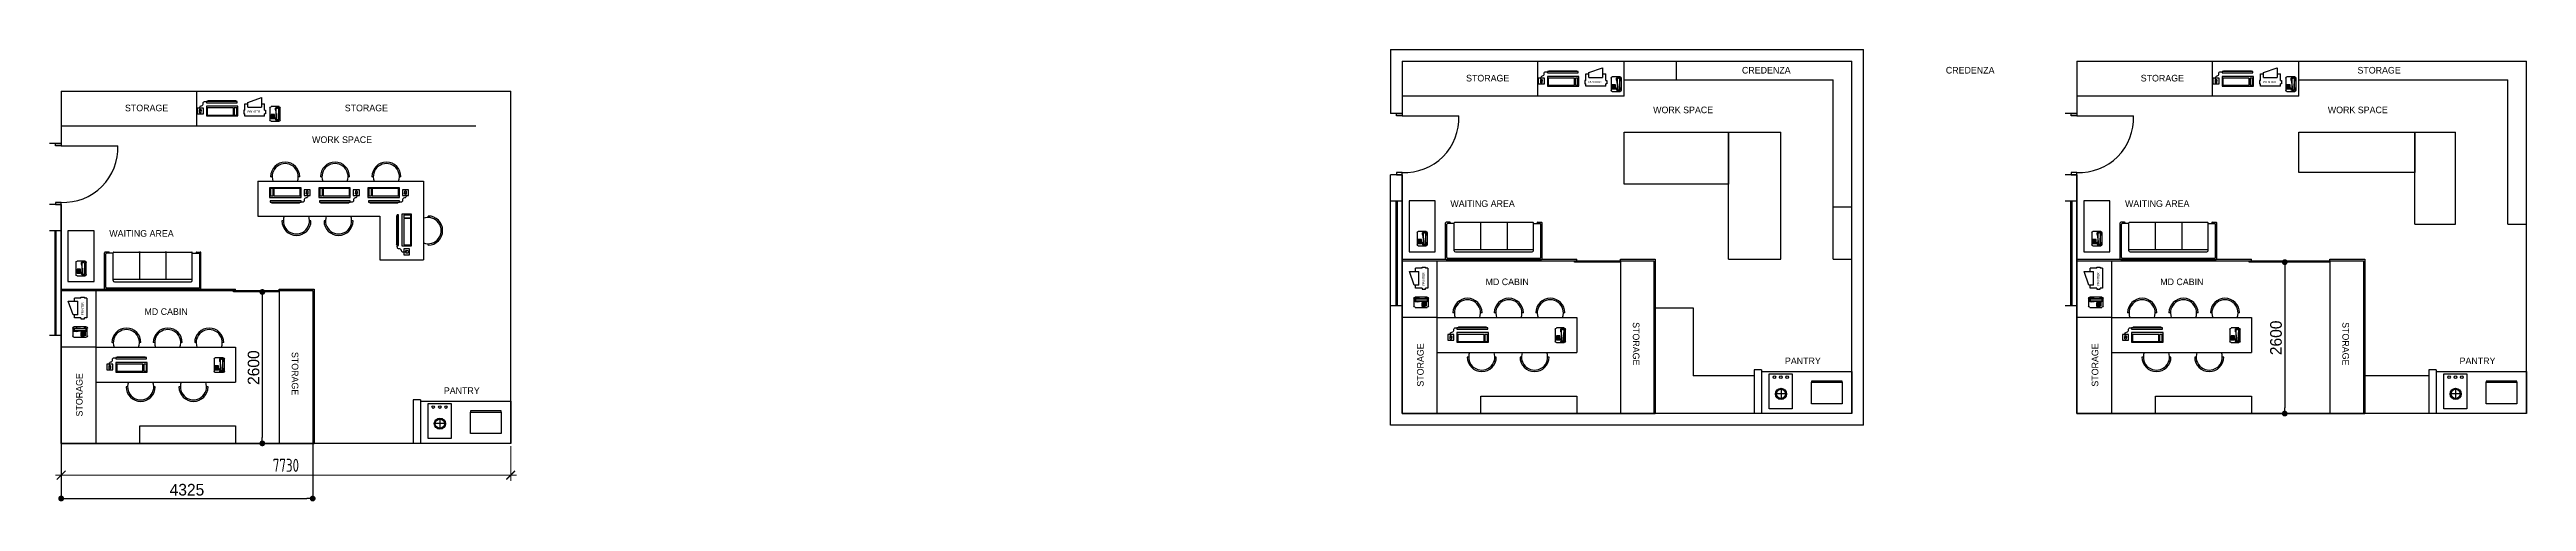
# Model space of a CAD drawing. Header units: millimetres. Extents: x -32588 to 76206, y -105754 to 17102.
# Drawn here: x 33615 to 76206, y -68330 to -60571 of the extents above; entities that cross this region are included whole.
import ezdxf

# ---------------------------------------------------------------- set-up
doc = ezdxf.new("R2010")
doc.units = ezdxf.units.MM
doc.header["$LTSCALE"] = 10
doc.header["$PDMODE"] = 35
doc.header["$PDSIZE"] = 500
for name, color, linetype in [('A--FURNITURE-0', 253, 'Continuous'), ('A--SPACEREF', 3, 'Continuous'), ('ELEC', 4, 'Continuous'), ('EQ', 4, 'Continuous'), ('FUR', 6, 'Continuous')]:
    doc.layers.add(name, color=color, linetype=linetype)
doc.styles.add('ISO', font='isocp2.shx', dxfattribs={"width": 0.8})
doc.dimstyles.new('A-DIM-100', dxfattribs={"dimscale": 100, "dimtxt": 2.25, "dimasz": 1.5, "dimexe": 1, "dimexo": 0.5, "dimgap": 0, "dimtad": 0, "dimdec": 0, "dimzin": 12, "dimdsep": 46, "dimtxsty": 'ISO', "dimblk": 'ARCHTICK', "dimcen": 1, "dimdle": 1, "dimclrd": 8, "dimclre": 8, "dimclrt": 256, "dimadec": 0, "dimazin": 3, "dimtfac": 1, "dimtdec": 0, "dimtmove": 1, "dimatfit": 2, "dimfxl": 1, "dimtvp": 0.75, "dimtolj": 1, "dimtzin": 12, "dimlwd": 18, "dimlwe": 18, "dimarcsym": 0})
doc.dimstyles.get("Standard").update_dxf_attribs({"dimtxt": 200, "dimasz": 100, "dimexe": 0, "dimexo": 100, "dimgap": 50, "dimtad": 1, "dimdec": 0, "dimzin": 0, "dimdsep": 46, "dimtxsty": 'Standard', "dimblk": 'DOT', "dimcen": 0.09, "dimadec": 0, "dimazin": 0, "dimtfac": 1, "dimtdec": 0, "dimtofl": 0, "dimtmove": 1, "dimatfit": 0, "dimfxl": 0.18, "dimtolj": 1, "dimtzin": 0, "dimarcsym": 0})

# ---------------------------------------------------------------- blocks, each defined once
blk = doc.blocks.new('A$C6B576318')
at = {"layer": 'A--FURNITURE-0'}
for p, q in [((-975, 13), (-975, 736)), ((-888, 749), (-963, 749)), ((-950, 38), (-950, 711)), ((-813, 724), (-938, 724)), ((-875, 724), (-875, 736)), ((-800, 711), (-800, 736)), ((-800, 175), (-800, 711)), ((-788, 749), (-279, 749)), ((-267, 736), (-267, 200)), ((-254, 749), (254, 749)), ((267, 736), (267, 200)), ((279, 749), (788, 749)), ((800, 711), (800, 736)), ((800, 175), (800, 711)), ((813, 724), (938, 724)), ((875, 724), (875, 736)), ((888, 749), (963, 749)), ((950, 38), (950, 711)), ((975, 13), (975, 736)), ((-963, 0), (963, 0)), ((-938, 25), (938, 25)), ((-800, 200), (800, 200)), ((-775, 150), (775, 150))]:
    blk.add_line(p, q, dxfattribs=at)
for centre, radius, start, end in [((-963, 736), 12.5, 90, 180), ((-938, 711), 12.5, 90, 180), ((-888, 736), 12.5, 0, 90), ((-813, 711), 12.5, 0, 90), ((-788, 736), 12.5, 90, 180), ((-279, 736), 12.5, 0, 90), ((-254, 736), 12.5, 90, 180), ((254, 736), 12.5, 0, 90), ((279, 736), 12.5, 90, 180), ((788, 736), 12.5, 0, 90), ((813, 711), 12.5, 90, 180), ((888, 736), 12.5, 90, 180), ((938, 711), 12.5, 0, 90), ((963, 736), 12.5, 0, 90), ((-963, 13), 12.5, 180, 270), ((-938, 38), 12.5, 180, 270), ((-775, 175), 25, 180, 270), ((775, 175), 25, 270, 0), ((938, 38), 12.5, 270, 0), ((963, 13), 12.5, 270, 0)]:
    blk.add_arc(centre, radius, start, end, dxfattribs=at)
blk = doc.blocks.new('A$C59C96D1E')
at = {"linetype": 'Continuous'}
for p, q in [((-2.7, 0), (2.7, 0)), ((-3.5, -9.1), (-3.5, -0.8)), ((-2.7, -1), (-2.7, -2.2)), ((-2.7, -8.8), (-2.7, -7.6)), ((2.7, -9.8), (-2.7, -9.8)), ((-2.3, -1.5), (-2.3, -8.4)), ((-0.8, -0.5), (-2.2, -0.5)), ((-0.8, -9.3), (-2.2, -9.3)), ((-1.8, -1), (-1.3, -1)), ((-1.8, -8.9), (-1.3, -8.9)), ((-0.8, -8.4), (-0.8, -1.5)), ((-0.3, -2.2), (-0.3, -1)), ((-0.3, -7.6), (-0.3, -8.8)), ((3.5, -0.8), (3.5, -9.1))]:
    blk.add_line(p, q, dxfattribs=at)
for points in [[(0.4, -5.9), (0.4, -5.4), (0.9, -5.4), (0.9, -5.9)], [(0.4, -6.5), (0.4, -6), (0.9, -6), (0.9, -6.5)], [(0.4, -7.1), (0.4, -6.6), (0.9, -6.6), (0.9, -7.1)], [(0.4, -7.7), (0.4, -7.2), (0.9, -7.2), (0.9, -7.7)], [(0.4, -8.3), (0.9, -8.3), (0.9, -7.8), (0.4, -7.8)], [(1, -5.9), (1, -5.4), (1.5, -5.4), (1.5, -5.9)], [(1, -6.5), (1, -6), (1.5, -6), (1.5, -6.5)], [(1, -7.1), (1, -6.6), (1.5, -6.6), (1.5, -7.1)], [(1, -7.7), (1, -7.2), (1.5, -7.2), (1.5, -7.7)], [(1, -8.3), (1.5, -8.3), (1.5, -7.8), (1, -7.8)], [(1.6, -5.9), (1.6, -5.4), (2.1, -5.4), (2.1, -5.9)], [(1.6, -6.5), (1.6, -6), (2.1, -6), (2.1, -6.5)], [(1.6, -7.1), (1.6, -6.6), (2.1, -6.6), (2.1, -7.1)], [(1.6, -7.7), (1.6, -7.2), (2.1, -7.2), (2.1, -7.7)], [(1.6, -8.3), (2.1, -8.3), (2.1, -7.8), (1.6, -7.8)], [(2.2, -5.9), (2.2, -5.4), (2.7, -5.4), (2.7, -5.9)], [(2.2, -6.5), (2.2, -6), (2.7, -6), (2.7, -6.5)], [(2.2, -7.1), (2.2, -6.6), (2.7, -6.6), (2.7, -7.1)], [(2.2, -7.7), (2.2, -7.2), (2.7, -7.2), (2.7, -7.7)], [(2.2, -8.3), (2.7, -8.3), (2.7, -7.8), (2.2, -7.8)]]:
    blk.add_lwpolyline(points, close=True)
for centre, radius, start, end in [((-2.7, -0.8), 0.75, 90, 180), ((2.7, -0.8), 0.75, 0, 90), ((-2.7, -9.1), 0.75, 180, 270), ((-2.2, -1), 0.5, 90, 180), ((-2.2, -2.2), 0.5, 180, 270), ((-2.2, -7.6), 0.5, 90, 180), ((-2.2, -8.8), 0.5, 180, 270), ((-1.8, -1.5), 0.5, 90, 180), ((-1.8, -8.4), 0.5, 180, 270), ((-1.3, -1.5), 0.5, 0, 90), ((-1.3, -8.4), 0.5, 270, 0), ((-0.8, -1), 0.5, 0, 90), ((-0.8, -2.2), 0.5, 270, 0), ((-0.8, -7.6), 0.5, 0, 90), ((-0.8, -8.8), 0.5, 270, 0), ((2.7, -9.1), 0.75, 270, 0)]:
    blk.add_arc(centre, radius, start, end, dxfattribs=at)
for centre, start, end in [((-30.2, -7.5), 358.28, 10.8919), ((27.2, -7.5), 169.1081, 181.72)]:
    blk.add_arc(centre, 28, start, end)
blk = doc.blocks.new('电脑02')
at = {"layer": 'FUR'}
for p, q in [((-356, 497), (-374, 454)), ((-374, -389), (-374, 454)), ((-356, -432), (-356, 497)), ((-356, 497), (-318, 497)), ((-318, 497), (-318, -432)), ((-212, 499), (81, 499)), ((-158, 473), (54, 473)), ((-158, -321), (-158, 473)), ((54, 473), (54, -321)), ((81, 499), (81, -452)), ((-356, -432), (-374, -389)), ((-318, -432), (-356, -432)), ((81, -452), (-212, -452)), ((54, -321), (-158, -321)), ((-158, -347), (54, -347)), ((-158, -426), (-158, -347)), ((54, -426), (-158, -426)), ((54, -347), (54, -426))]:
    blk.add_line(p, q, dxfattribs=at)
at = {"layer": 'FUR', "linetype": 'Continuous'}
blk.add_line((-212, -452), (-212, 499), dxfattribs=at)
for points in [[(15, 589), (-155, 589), (-155, 775), (15, 775)], [(-80, 691), (-100, 691), (-100, 699), (-80, 699)], [(-80, 675), (-100, 675), (-100, 684), (-80, 684)], [(-80, 660), (-100, 660), (-100, 668), (-80, 668)]]:
    blk.add_lwpolyline(points, close=True, dxfattribs=at)
at = {"layer": 'FUR'}
blk.add_lwpolyline([(-106, 679, 0.145589), (-157, 701, 0.174009), (-202, 690, 0.23191), (-227, 650, -0.218832), (-252, 606, -0.206677), (-298, 596, 0.250828), (-337, 584, 0.144102), (-352, 557, 0.088452), (-350, 497)], format="xyb", dxfattribs=at)
at = {"layer": 'FUR', "linetype": 'Continuous'}
blk.add_lwpolyline([(-38, 654), (-86, 645, -0.414214), (-106, 665), (-106, 693, -0.414214), (-86, 713), (-38, 713, -0.414214), (-18, 693), (-18, 674, -0.414214)], format="xyb", close=True, dxfattribs=at)
blk = doc.blocks.new('PRINT')
at = {"linetype": 'Continuous'}
for p, q in [((0, 136), (-24, 136)), ((-24, 136), (-24, 56)), ((-24, 56), (0, 56)), ((0, 136), (0, 288)), ((0, 288), (72, 288)), ((0, 0), (0, 56)), ((464, 0), (0, 0)), ((72, 320), (392, 432)), ((72, 288), (72, 320)), ((72, 208), (72, 288)), ((72, 208), (392, 208)), ((392, 432), (392, 208)), ((392, 288), (464, 288)), ((464, 136), (464, 288)), ((464, 136), (488, 136)), ((464, 0), (464, 56)), ((488, 56), (464, 56)), ((488, 136), (488, 56))]:
    blk.add_line(p, q, dxfattribs=at)
blk.add_text('PRINTER', height=50).set_placement((62, 77))
blk = doc.blocks.new('_ArchTick')
at = {"color": 0, "const_width": 0.15}
blk.add_lwpolyline([(-0.5, -0.5), (0.5, 0.5)], dxfattribs=at)
blk = doc.blocks.new('*D342')
at = {"color": 8, "lineweight": 18}
for p, q in [((33815, -67383), (33815, -67979)), ((41545, -67383), (41545, -67979)), ((33715, -67879), (41645, -67879))]:
    blk.add_line(p, q, dxfattribs=at)
at = {"layer": 'Defpoints', "color": 0}
for p in [(33815, -67333), (41545, -67333), (41545, -67879)]:
    blk.add_point(p, dxfattribs=at)
at = {"color": 8, "lineweight": 18, "xscale": 150, "yscale": 150, "zscale": 150, "rotation": 180}
blk.add_blockref('_ArchTick', (33815, -67879), dxfattribs=at)
at = {"color": 8, "lineweight": 18, "xscale": 150, "yscale": 150, "zscale": 150}
blk.add_blockref('_ArchTick', (41545, -67879), dxfattribs=at)
at = {"insert": (37680, -67710), "char_height": 225, "attachment_point": 5, "style": 'ISO'}
blk.add_mtext('\\A1;7730', dxfattribs=at)
blk = doc.blocks.new('_Dot')
at = {"color": 0, "linetype": 'ByBlock', "lineweight": -2}
blk.add_line((-0.5, 0), (-1, 0), dxfattribs=at)
at = {"color": 0, "linetype": 'ByBlock', "const_width": 0.5}
blk.add_lwpolyline([(-0.25, 0, 1), (0.25, 0, 1)], format="xyb", close=True, dxfattribs=at)
blk = doc.blocks.new('*D343')
at = {"color": 0, "lineweight": -2}
for p, q in [((33815, -67056), (33815, -68280)), ((38140, -67056), (38140, -68280)), ((33915, -68280), (38040, -68280))]:
    blk.add_line(p, q, dxfattribs=at)
at = {"layer": 'Defpoints', "color": 0}
for p in [(33815, -66956), (38140, -66956), (38140, -68280)]:
    blk.add_point(p, dxfattribs=at)
at = {"color": 0, "lineweight": -2, "xscale": 100, "yscale": 100, "zscale": 100, "rotation": 180}
blk.add_blockref('_Dot', (33815, -68280), dxfattribs=at)
at = {"color": 0, "lineweight": -2, "xscale": 100, "yscale": 100, "zscale": 100}
blk.add_blockref('_Dot', (38140, -68280), dxfattribs=at)
at = {"color": 0, "insert": (35978, -68130), "char_height": 200, "attachment_point": 5}
blk.add_mtext('\\A1;4325', dxfattribs=at)
blk = doc.blocks.new('*D344')
at = {"color": 0, "lineweight": -2}
for p, q in [((37465, -64733), (37274, -64733)), ((37274, -64833), (37274, -67233)), ((37580, -67333), (37274, -67333))]:
    blk.add_line(p, q, dxfattribs=at)
at = {"layer": 'Defpoints', "color": 0}
for p in [(37565, -64733), (37274, -67333), (37680, -67333)]:
    blk.add_point(p, dxfattribs=at)
at = {"color": 0, "lineweight": -2, "xscale": 100, "yscale": 100, "zscale": 100}
for p, rotation in [((37274, -64733), 90), ((37274, -67333), 270)]:
    blk.add_blockref('_Dot', p, dxfattribs=dict(at, rotation=rotation))
at = {"color": 0, "insert": (37124, -66033), "char_height": 200, "attachment_point": 5, "rotation": 90}
blk.add_mtext('\\A1;2600', dxfattribs=at)
blk = doc.blocks.new('*D345')
at = {"color": 0, "lineweight": -2}
for p, q in [((72726, -64221), (72050, -64221)), ((72050, -64321), (72050, -66721)), ((72241, -66821), (72050, -66821))]:
    blk.add_line(p, q, dxfattribs=at)
at = {"layer": 'Defpoints', "color": 0}
for p in [(72826, -64221), (72050, -66821), (72341, -66821)]:
    blk.add_point(p, dxfattribs=at)
at = {"color": 0, "lineweight": -2, "xscale": 100, "yscale": 100, "zscale": 100}
for p, rotation in [((72050, -64221), 90), ((72050, -66821), 270)]:
    blk.add_blockref('_Dot', p, dxfattribs=dict(at, rotation=rotation))
at = {"color": 0, "insert": (71900, -65521), "char_height": 200, "attachment_point": 5, "rotation": 90}
blk.add_mtext('\\A1;2600', dxfattribs=at)

msp = doc.modelspace()

# ---------------------------------------------------------------- linework, layer by layer
for p, q in [((56675.3, -60571.1), (64805.3, -60571.1)), ((56675.3, -60571.1), (56675.3, -61671.1)), ((56875.3, -60771.1), (56875.3, -61671.1)), ((56875.3, -60771.1), (64605.3, -60771.1)), ((59205.3, -61371.1), (59205.3, -60771.1)), ((60690, -61371.1), (60690, -60771.1)), ((61590, -61091.1), (61590, -60771.1)), ((64605.3, -66821.1), (64605.3, -60771.1)), ((64805.3, -67021.1), (64805.3, -60571.1)), ((68476.3, -60771.1), (68476.3, -61671.1)), ((68476.3, -60771.1), (76206.3, -60771.1)), ((70806.3, -61371.1), (70806.3, -60771.1)), ((72290.9, -61371.1), (72290.9, -60771.1)), ((76206.3, -66821.1), (76206.3, -60771.1)), ((33815.3, -61282.8), (33815.3, -62182.8)), ((33815.3, -61282.8), (41545.3, -61282.8)), ((36145.3, -61882.8), (36145.3, -61282.8)), ((41545.3, -67332.8), (41545.3, -61282.8)), ((60690, -61091.1), (64285.3, -61091.1)), ((64285.3, -64171.1), (64285.3, -61091.1)), ((72290.9, -61091.1), (75886.3, -61091.1)), ((75886.3, -63571.1), (75886.3, -61091.1)), ((56875.3, -61671.1), (56675.3, -61671.1)), ((60690, -61371.1), (56875.3, -61371.1)), ((56875.3, -61709.8), (57847.9, -61709.8)), ((68476.3, -61671.1), (68276.3, -61671.1)), ((72290.9, -61371.1), (68476.3, -61371.1)), ((68476.3, -61709.8), (69448.8, -61709.8)), ((33815.3, -62182.8), (33615.3, -62182.8)), ((33815.3, -61882.8), (40945.3, -61882.8)), ((60690, -61991.1), (63385.3, -61991.1)), ((62485.3, -64171.1), (62485.3, -61991.1)), ((63385.3, -64171.1), (63385.3, -61991.1)), ((72290.9, -61991.1), (74986.3, -61991.1)), ((74286.3, -63571.1), (74286.3, -61991.1)), ((74986.3, -63571.1), (74986.3, -61991.1)), ((33815.3, -62221.6), (34787.8, -62221.6)), ((56875.3, -62721.1), (56675.3, -62721.1)), ((56675.3, -67021.1), (56675.3, -62721.1)), ((56875.3, -62721.1), (56875.3, -66821.1)), ((68476.3, -62721.1), (68276.3, -62721.1)), ((68476.3, -62721.1), (68476.3, -66821.1)), ((33815.3, -63232.8), (33615.3, -63232.8)), ((33815.3, -63232.8), (33815.3, -67332.8)), ((56875.3, -63171.1), (56675.3, -63171.1)), ((56765.3, -63171.1), (56765.3, -64971.1)), ((56775.3, -63171.1), (56775.3, -64971.1)), ((56785.3, -63171.1), (56785.3, -64971.1)), ((64285.3, -63271.1), (64605.3, -63271.1)), ((68476.3, -63171.1), (68276.3, -63171.1)), ((68366.3, -63171.1), (68366.3, -64971.1)), ((68376.3, -63171.1), (68376.3, -64971.1)), ((68386.3, -63171.1), (68386.3, -64971.1)), ((33815.3, -63682.8), (33615.3, -63682.8)), ((33705.3, -63682.8), (33705.3, -65482.8)), ((33715.3, -63682.8), (33715.3, -65482.8)), ((33725.3, -63682.8), (33725.3, -65482.8)), ((74286.3, -63571.1), (74986.3, -63571.1)), ((75886.3, -63571.1), (76206.3, -63571.1)), ((56875.3, -64171.1), (59875.3, -64171.1)), ((56875.3, -64196.1), (59875.3, -64196.1)), ((57475.3, -66821.1), (57475.3, -64196.1)), ((59875.3, -64196.1), (59875.3, -64171.1)), ((60625.3, -64171.1), (61225.3, -64171.1)), ((60625.3, -64196.1), (60625.3, -64171.1)), ((60625.3, -64196.1), (60625.3, -66821.1)), ((60625.3, -64196.1), (61200.3, -64196.1)), ((61200.3, -64196.1), (61200.3, -66821.1)), ((61225.3, -64171.1), (61225.3, -66821.1)), ((62485.3, -64171.1), (63385.3, -64171.1)), ((64285.3, -64171.1), (64605.3, -64171.1)), ((68476.3, -64171.1), (71476.3, -64171.1)), ((68476.3, -64196.1), (71476.3, -64196.1)), ((69076.3, -66821.1), (69076.3, -64196.1)), ((71476.3, -64196.1), (71476.3, -64171.1)), ((72826.3, -64171.1), (73426.3, -64171.1)), ((72826.3, -64196.1), (72826.3, -64171.1)), ((72826.3, -64196.1), (72826.3, -66821.1)), ((72826.3, -64196.1), (73401.3, -64196.1)), ((73401.3, -64196.1), (73401.3, -66821.1)), ((73426.3, -64171.1), (73426.3, -66821.1)), ((33815.3, -64682.8), (36815.3, -64682.8)), ((33815.3, -64707.8), (36815.3, -64707.8)), ((34415.3, -67332.8), (34415.3, -64707.8)), ((36815.3, -64707.8), (36815.3, -64682.8)), ((37565.3, -64707.8), (37565.3, -64682.8)), ((37565.3, -64682.8), (38165.3, -64682.8)), ((37565.3, -64707.8), (37565.3, -67332.8)), ((37565.3, -64707.8), (38140.3, -64707.8)), ((38140.3, -64707.8), (38140.3, -67332.8)), ((38165.3, -64682.8), (38165.3, -67332.8)), ((56875.3, -64971.1), (56675.3, -64971.1)), ((56875.3, -66821.1), (56875.3, -64971.1)), ((61225.3, -65008), (61875.3, -65008)), ((61875.3, -65008), (61875.3, -66171.1)), ((64605.3, -66821.1), (64605.3, -64971.1)), ((68476.3, -64971.1), (68276.3, -64971.1)), ((68476.3, -66821.1), (68476.3, -64971.1)), ((76206.3, -66821.1), (76206.3, -64971.1)), ((33815.3, -65482.8), (33615.3, -65482.8)), ((33815.3, -67332.8), (33815.3, -65482.8)), ((41545.3, -67332.8), (41545.3, -65482.8)), ((57475.3, -65171.1), (56875.3, -65171.1)), ((57475.3, -65171.1), (59875.3, -65171.1)), ((59875.3, -65171.1), (59875.3, -65771.1)), ((69076.3, -65171.1), (68476.3, -65171.1)), ((69076.3, -65171.1), (71476.3, -65171.1)), ((71476.3, -65171.1), (71476.3, -65771.1)), ((34415.3, -65682.8), (33815.3, -65682.8)), ((34415.3, -65682.8), (36815.3, -65682.8)), ((36815.3, -65682.8), (36815.3, -66282.8)), ((57475.3, -65771.1), (59875.3, -65771.1)), ((69076.3, -65771.1), (71476.3, -65771.1)), ((34415.3, -66282.8), (36815.3, -66282.8)), ((62925.3, -66171.1), (61875.3, -66171.1)), ((63055.3, -66071.1), (62925.3, -66071.1)), ((63055.3, -66071.1), (63055.3, -66821.1)), ((63055.3, -66096.1), (64605.3, -66096.1)), ((64605.3, -66096.1), (64605.3, -66821.1)), ((74526.3, -66171.1), (73426.3, -66171.1)), ((74656.3, -66071.1), (74526.3, -66071.1)), ((74656.3, -66071.1), (74656.3, -66821.1)), ((74656.3, -66096.1), (76206.3, -66096.1)), ((76206.3, -66096.1), (76206.3, -66821.1)), ((39995.3, -66582.8), (39865.3, -66582.8)), ((39995.3, -66582.8), (39995.3, -67332.8)), ((39995.3, -66607.8), (41545.3, -66607.8)), ((41545.3, -66607.8), (41545.3, -67332.8)), ((62925.3, -66821.1), (56875.3, -66821.1)), ((56875.3, -66821.1), (61225.3, -66821.1)), ((64605.3, -66821.1), (56875.3, -66821.1)), ((58225.3, -66521.1), (59875.3, -66521.1)), ((58225.3, -66821.1), (58225.3, -66521.1)), ((59875.3, -66521.1), (59875.3, -66821.1)), ((74526.3, -66821.1), (68476.3, -66821.1)), ((68476.3, -66821.1), (73426.3, -66821.1)), ((76206.3, -66821.1), (68476.3, -66821.1)), ((69826.3, -66521.1), (71476.3, -66521.1)), ((69826.3, -66821.1), (69826.3, -66521.1)), ((71476.3, -66521.1), (71476.3, -66821.1)), ((35165.3, -67332.8), (35165.3, -67032.8)), ((35165.3, -67032.8), (36815.3, -67032.8)), ((36815.3, -67032.8), (36815.3, -67332.8)), ((64805.3, -67021.1), (56675.3, -67021.1)), ((39865.3, -67332.8), (33815.3, -67332.8)), ((33815.3, -67332.8), (38165.3, -67332.8)), ((41545.3, -67332.8), (33815.3, -67332.8))]:
    msp.add_line(p, q)
at = {"color": 4}
for p, q in [((63388, -66386.5), (63388, -66579)), ((74988.9, -66386.5), (74988.9, -66579)), ((63484.2, -66482.7), (63291.7, -66482.7)), ((75085.2, -66482.7), (74892.6, -66482.7)), ((40424.1, -66994.5), (40231.6, -66994.5)), ((40327.9, -66898.2), (40327.9, -67090.8))]:
    msp.add_line(p, q, dxfattribs=at)
for points in [[(56775.3, -61671.1), (56875.3, -61671.1), (56875.3, -61709.8), (56775.3, -61709.8)], [(68376.3, -61671.1), (68476.3, -61671.1), (68476.3, -61709.8), (68376.3, -61709.8)], [(33715.3, -62182.8), (33815.3, -62182.8), (33815.3, -62221.6), (33715.3, -62221.6)], [(60690, -61991.1), (62485.3, -61991.1), (62485.3, -62881.1), (60690, -62881.1)], [(72290.9, -61991.1), (74286.3, -61991.1), (74286.3, -62681.1), (72290.9, -62681.1)], [(56775.3, -62721.1), (56875.3, -62721.1), (56875.3, -62682.3), (56775.3, -62682.3)], [(68376.3, -62721.1), (68476.3, -62721.1), (68476.3, -62682.3), (68376.3, -62682.3)], [(33715.3, -63232.8), (33815.3, -63232.8), (33815.3, -63194.1), (33715.3, -63194.1)], [(59836.9, -64196.1), (60625.3, -64196.1), (60625.3, -64221.1), (59836.9, -64221.1)], [(71437.9, -64196.1), (72826.3, -64196.1), (72826.3, -64221.1), (71437.9, -64221.1)], [(36776.8, -64707.8), (37565.3, -64707.8), (37565.3, -64732.8), (36776.8, -64732.8)]]:
    msp.add_lwpolyline(points, close=True)
for points in [[(37195.3, -62832.8), (40045.3, -62832.8)], [(37195.3, -62832.8), (37195.3, -63432.8)], [(40045.3, -62832.8), (40045.3, -64182.8)], [(62925.3, -66071.1), (62925.3, -66821.1), (56875.3, -66821.1), (56875.3, -62721.1)], [(74526.3, -66071.1), (74526.3, -66821.1), (68476.3, -66821.1), (68476.3, -62721.1)], [(39865.3, -66582.8), (39865.3, -67332.8), (33815.3, -67332.8), (33815.3, -63232.8)], [(37195.3, -63432.8), (39295.3, -63432.8)], [(39295.3, -63432.8), (39295.3, -64182.8)], [(39295.3, -64182.8), (40045.3, -64182.8)]]:
    msp.add_lwpolyline(points)
for points in [[(63578.7, -66137.2), (63578.7, -66737.2), (63183.8, -66737.2), (63183.8, -66137.2)], [(75179.7, -66137.2), (75179.7, -66737.2), (74784.7, -66737.2), (74784.7, -66137.2)], [(40518.6, -66648.9), (40518.6, -67249), (40123.7, -67249), (40123.7, -66648.9)]]:
    msp.add_lwpolyline(points, close=True, dxfattribs=at)
for centre, radius in [((63274.2, -66197.3), 22.8), ((63388, -66482.7), 96.3), ((63388, -66482.7), 79.5), ((63385.5, -66197.3), 22.8), ((63492.5, -66197.3), 22.8), ((74875.2, -66197.3), 22.8), ((74988.9, -66482.7), 96.3), ((74988.9, -66482.7), 79.5), ((74986.5, -66197.3), 22.8), ((75093.4, -66197.3), 22.8), ((40214.1, -66709), 22.8), ((40325.4, -66709), 22.8), ((40432.4, -66709), 22.8), ((40327.9, -66994.5), 96.3), ((40327.9, -66994.5), 79.5)]:
    msp.add_circle(centre, radius, dxfattribs=at)
for centre in [(56915.6, -61750.1), (68516.5, -61750.1), (33855.5, -62261.8)]:
    msp.add_arc(centre, 933.1, 267.52858, 2.47142)
at = {"layer": 'A--FURNITURE-0'}
for points in [[(57442.5, -63169.9), (56992.5, -63169.9), (56992.5, -64041.8), (57442.5, -64041.8)], [(69043.4, -63169.9), (68593.4, -63169.9), (68593.4, -64041.8), (69043.4, -64041.8)], [(34382.4, -63681.7), (33932.4, -63681.7), (33932.4, -64553.6), (34382.4, -64553.6)]]:
    msp.add_lwpolyline(points, close=True, dxfattribs=at)
at = {"layer": 'A--SPACEREF'}
for p, q in [((37442.5, -62753.5), (37417.5, -62753.5)), ((37917.5, -62753.5), (37892.5, -62753.5)), ((38299.2, -62753.5), (38274.2, -62753.5)), ((38774.2, -62753.5), (38749.2, -62753.5)), ((39182.8, -62753.5), (39157.8, -62753.5)), ((39657.8, -62753.5), (39632.8, -62753.5)), ((40124.6, -63454.1), (40124.6, -63429.1)), ((37635.6, -63512.2), (37610.6, -63512.2)), ((38110.6, -63512.2), (38085.6, -63512.2)), ((38359.9, -63512.2), (38334.9, -63512.2)), ((38834.9, -63512.2), (38809.9, -63512.2)), ((40124.6, -63929.1), (40124.6, -63904.1)), ((57772.1, -65091.8), (57747.1, -65091.8)), ((58247.1, -65091.8), (58222.1, -65091.8)), ((58483.1, -65091.8), (58458.1, -65091.8)), ((58958.1, -65091.8), (58933.1, -65091.8)), ((59195.9, -65091.8), (59170.9, -65091.8)), ((59670.9, -65091.8), (59645.9, -65091.8)), ((69373.1, -65091.8), (69348.1, -65091.8)), ((69848.1, -65091.8), (69823.1, -65091.8)), ((70084.1, -65091.8), (70059.1, -65091.8)), ((70559.1, -65091.8), (70534.1, -65091.8)), ((70796.9, -65091.8), (70771.9, -65091.8)), ((71271.9, -65091.8), (71246.9, -65091.8)), ((34712, -65603.5), (34687, -65603.5)), ((35187, -65603.5), (35162, -65603.5)), ((35423, -65603.5), (35398, -65603.5)), ((35898, -65603.5), (35873, -65603.5)), ((36135.8, -65603.5), (36110.8, -65603.5)), ((36610.8, -65603.5), (36585.8, -65603.5)), ((58017.7, -65850.4), (57992.7, -65850.4)), ((58492.7, -65850.4), (58467.7, -65850.4)), ((58925.4, -65850.4), (58900.4, -65850.4)), ((59400.4, -65850.4), (59375.4, -65850.4)), ((69618.7, -65850.4), (69593.7, -65850.4)), ((70093.7, -65850.4), (70068.7, -65850.4)), ((70526.3, -65850.4), (70501.3, -65850.4)), ((71001.3, -65850.4), (70976.3, -65850.4)), ((34957.6, -66362.2), (34932.6, -66362.2)), ((35432.6, -66362.2), (35407.6, -66362.2)), ((35865.3, -66362.2), (35840.3, -66362.2)), ((36340.3, -66362.2), (36315.3, -66362.2))]:
    msp.add_line(p, q, dxfattribs=at)
for centre, radius, start, end in [((37667.5, -62753.5), 250, 0, 180), ((37667.5, -62753.5), 225, 339.35282, 200.64718), ((38524.2, -62753.5), 250, 0, 180), ((38524.2, -62753.5), 225, 339.35282, 200.64718), ((39407.8, -62753.5), 250, 0, 180), ((39407.8, -62753.5), 225, 339.35282, 200.64718), ((37860.6, -63512.2), 225, 159.35282, 20.64718), ((38584.9, -63512.2), 225, 159.35282, 20.64718), ((40124.6, -63679.1), 225, 249.35282, 110.64718), ((40124.6, -63679.1), 250, 270, 90), ((37860.6, -63512.2), 250, 180, 0), ((38584.9, -63512.2), 250, 180, 0), ((57997.1, -65091.8), 250, 0, 180), ((57997.1, -65091.8), 225, 339.35282, 200.64718), ((58708.1, -65091.8), 250, 0, 180), ((58708.1, -65091.8), 225, 339.35282, 200.64718), ((59420.9, -65091.8), 250, 0, 180), ((59420.9, -65091.8), 225, 339.35282, 200.64718), ((69598.1, -65091.8), 250, 0, 180), ((69598.1, -65091.8), 225, 339.35282, 200.64718), ((70309.1, -65091.8), 250, 0, 180), ((70309.1, -65091.8), 225, 339.35282, 200.64718), ((71021.9, -65091.8), 250, 0, 180), ((71021.9, -65091.8), 225, 339.35282, 200.64718), ((34937, -65603.5), 250, 0, 180), ((34937, -65603.5), 225, 339.35282, 200.64718), ((35648, -65603.5), 250, 0, 180), ((35648, -65603.5), 225, 339.35282, 200.64718), ((36360.8, -65603.5), 250, 0, 180), ((36360.8, -65603.5), 225, 339.35282, 200.64718), ((58242.7, -65850.4), 250, 180, 0), ((58242.7, -65850.4), 225, 159.35282, 20.64718), ((59150.4, -65850.4), 250, 180, 0), ((59150.4, -65850.4), 225, 159.35282, 20.64718), ((69843.7, -65850.4), 250, 180, 0), ((69843.7, -65850.4), 225, 159.35282, 20.64718), ((70751.3, -65850.4), 250, 180, 0), ((70751.3, -65850.4), 225, 159.35282, 20.64718), ((35182.6, -66362.2), 250, 180, 0), ((35182.6, -66362.2), 225, 159.35282, 20.64718), ((36090.3, -66362.2), 250, 180, 0), ((36090.3, -66362.2), 225, 159.35282, 20.64718)]:
    msp.add_arc(centre, radius, start, end, dxfattribs=at)
at = {"layer": 'EQ', "color": 4}
for points in [[(64441, -66282.9), (64441, -66262.3), (63911.6, -66262.3), (63911.6, -66282.9)], [(64441, -66282.9), (64441, -66654.2), (63911.6, -66654.2), (63911.6, -66282.9)], [(76041.9, -66282.9), (76041.9, -66262.3), (75512.6, -66262.3), (75512.6, -66282.9)], [(76041.9, -66282.9), (76041.9, -66654.2), (75512.6, -66654.2), (75512.6, -66282.9)], [(41380.9, -66794.7), (41380.9, -66774), (40851.5, -66774), (40851.5, -66794.7)], [(41380.9, -66794.7), (41380.9, -67165.9), (40851.5, -67165.9), (40851.5, -66794.7)]]:
    msp.add_lwpolyline(points, close=True, dxfattribs=at)

# ---------------------------------------------------------------- block references
at = {"layer": 'A--FURNITURE-0', "xscale": -25.41683611206827, "yscale": 25.41683611206827, "zscale": 25.4168361120719}
for p in [(60553.9, -61038.7), (72154.8, -61038.7), (37493.8, -61550.5), (57218.1, -63692.7), (68819.1, -63692.7), (34158, -64204.4), (59593.6, -65351.7), (71194.6, -65351.7), (36533.6, -65863.4)]:
    msp.add_blockref('A$C59C96D1E', p, dxfattribs=at)
at = {"layer": 'A--FURNITURE-0', "extrusion": (0, 0, -1), "xscale": -0.8500000000058208, "yscale": 0.8499999999985448, "zscale": -0.85}
for p in [(-58449.7, -64173.1), (-70050.6, -64173.1), (-35389.6, -64684.8)]:
    msp.add_blockref('A$C6B576318', p, dxfattribs=at)
at = {"layer": 'A--FURNITURE-0', "xscale": -25.41683611206827, "yscale": 25.41683611206827, "zscale": 25.4168361120719, "rotation": 90}
for p in [(57075.2, -64908.8), (68676.2, -64908.8), (34015.1, -65420.6)]:
    msp.add_blockref('A$C59C96D1E', p, dxfattribs=at)
at = {"layer": 'ELEC', "color": 0, "zscale": 0.5683953692397723}
for p, xscale, yscale, rotation in [((59655.1, -61151.9), -0.5683953694388038, 0.5683953694388038, 90), ((71256.1, -61151.9), -0.5683953694388038, 0.5683953694388038, 90), ((36595, -61663.6), -0.5683953694388038, 0.5683953694388038, 90), ((37657.3, -62989.8), -0.5683953694433512, 0.5683953694433512, 270), ((38503.4, -62989.8), -0.5683953694433512, 0.5683953694433512, 270), ((39347.9, -62989.8), -0.5683953694433512, 0.5683953694433512, 270), ((39796, -63654.9), -0.5683953694388038, 0.5683953694388038, 180), ((58098.8, -65551.9), -0.5683953694388038, 0.5683953694388038, 90), ((69699.8, -65551.9), -0.5683953694388038, 0.5683953694388038, 90), ((35038.7, -66063.6), -0.5683953694388038, 0.5683953694388038, 90)]:
    msp.add_blockref('电脑02', p, dxfattribs=dict(at, xscale=xscale, yscale=yscale, rotation=rotation))
at = {"layer": 'EQ', "color": 0, "xscale": 0.7369682280113921, "yscale": 0.7369682280113921, "zscale": 0.736968228138353}
for p in [(60031.8, -61201.7), (71632.7, -61201.7), (36971.7, -61713.4)]:
    msp.add_blockref('PRINT', p, dxfattribs=at)
at = {"layer": 'EQ', "color": 0, "xscale": 0.7369682280113921, "yscale": 0.7369682280113921, "zscale": 0.736968228138353, "rotation": 90}
for p in [(57316.4, -64667.8), (68917.3, -64667.8), (34256.3, -65179.6)]:
    msp.add_blockref('PRINT', p, dxfattribs=at)

# ---------------------------------------------------------------- texts
at = {"layer": 'A--SPACEREF'}
for s, height, p in [('CREDENZA', 113.76, (62716.6, -60981.9)), ('CREDENZA', 113.76, (66222.6, -60981.9)), ('STORAGE', 113.76, (73300.4, -60981.9)), ('STORAGE', 113.76, (57972.7, -61118.2)), ('STORAGE', 113.76, (69573.7, -61118.2)), ('STORAGE', 113.76, (34912.6, -61630)), ('STORAGE', 113.76, (38691.3, -61630)), ('WORK SPACE', 113.76, (61189.6, -61663.3)), ('WORK SPACE', 113.76, (72790.5, -61663.3)), ('WORK SPACE', 113.76, (38129.5, -62175)), ('WAITING AREA', 113.758, (57702.7, -63272.9)), ('WAITING AREA', 113.758, (69303.7, -63272.9)), ('WAITING AREA', 113.758, (34642.6, -63784.7)), ('MD CABIN', 113.76, (58307.6, -64615.7)), ('MD CABIN', 113.76, (69908.6, -64615.7)), ('MD CABIN', 113.76, (35247.6, -65127.4)), ('PANTRY', 113.76, (63455.4, -65972.9)), ('PANTRY', 113.76, (75056.3, -65972.9)), ('PANTRY', 113.76, (40395.3, -66484.6))]:
    msp.add_text(s, height=height, dxfattribs=at).set_placement(p)
for rotation, p in [(270, (60840.3, -65251.1)), (270, (73041.3, -65251.1)), (270, (37780.2, -65762.8)), (90, (57243.7, -66359.2)), (90, (68844.7, -66359.2)), (90, (34183.6, -66871))]:
    msp.add_text('STORAGE', height=113.76, rotation=rotation, dxfattribs=at).set_placement(p)

# ---------------------------------------------------------------- dimensions: what is measured, and where the dimension line sits
for base, p1, p2, picture, middle in [((72050.1, -66821.1), (72826.3, -64221.1), (72341.3, -66821.1), '*D345', (71900.1, -65521.1)), ((37274, -67332.8), (37565.3, -64732.8), (37680.3, -67332.8), '*D344', (37124, -66032.8))]:
    dim = msp.add_linear_dim(base=base, p1=p1, p2=p2, angle=90, dimstyle='Standard')
    dim.commit()
    dim.dimension.update_dxf_attribs({"geometry": picture, "text_midpoint": middle})
dim = msp.add_linear_dim(base=(38140.3, -68279.5), p1=(33815.3, -66956.3), p2=(38140.3, -66956.3), dimstyle='Standard')
dim.commit()
dim.dimension.update_dxf_attribs({"geometry": '*D343', "text_midpoint": (35977.8, -68129.5)})
dim = msp.add_linear_dim(base=(41545.3, -67879.2), p1=(33815.3, -67332.8), p2=(41545.3, -67332.8), dimstyle='A-DIM-100', override={"dimfxl": 0.18})
dim.commit()
dim.dimension.update_dxf_attribs({"geometry": '*D342', "text_midpoint": (37680.3, -67710.4)})

doc.saveas('drawing.dxf')
